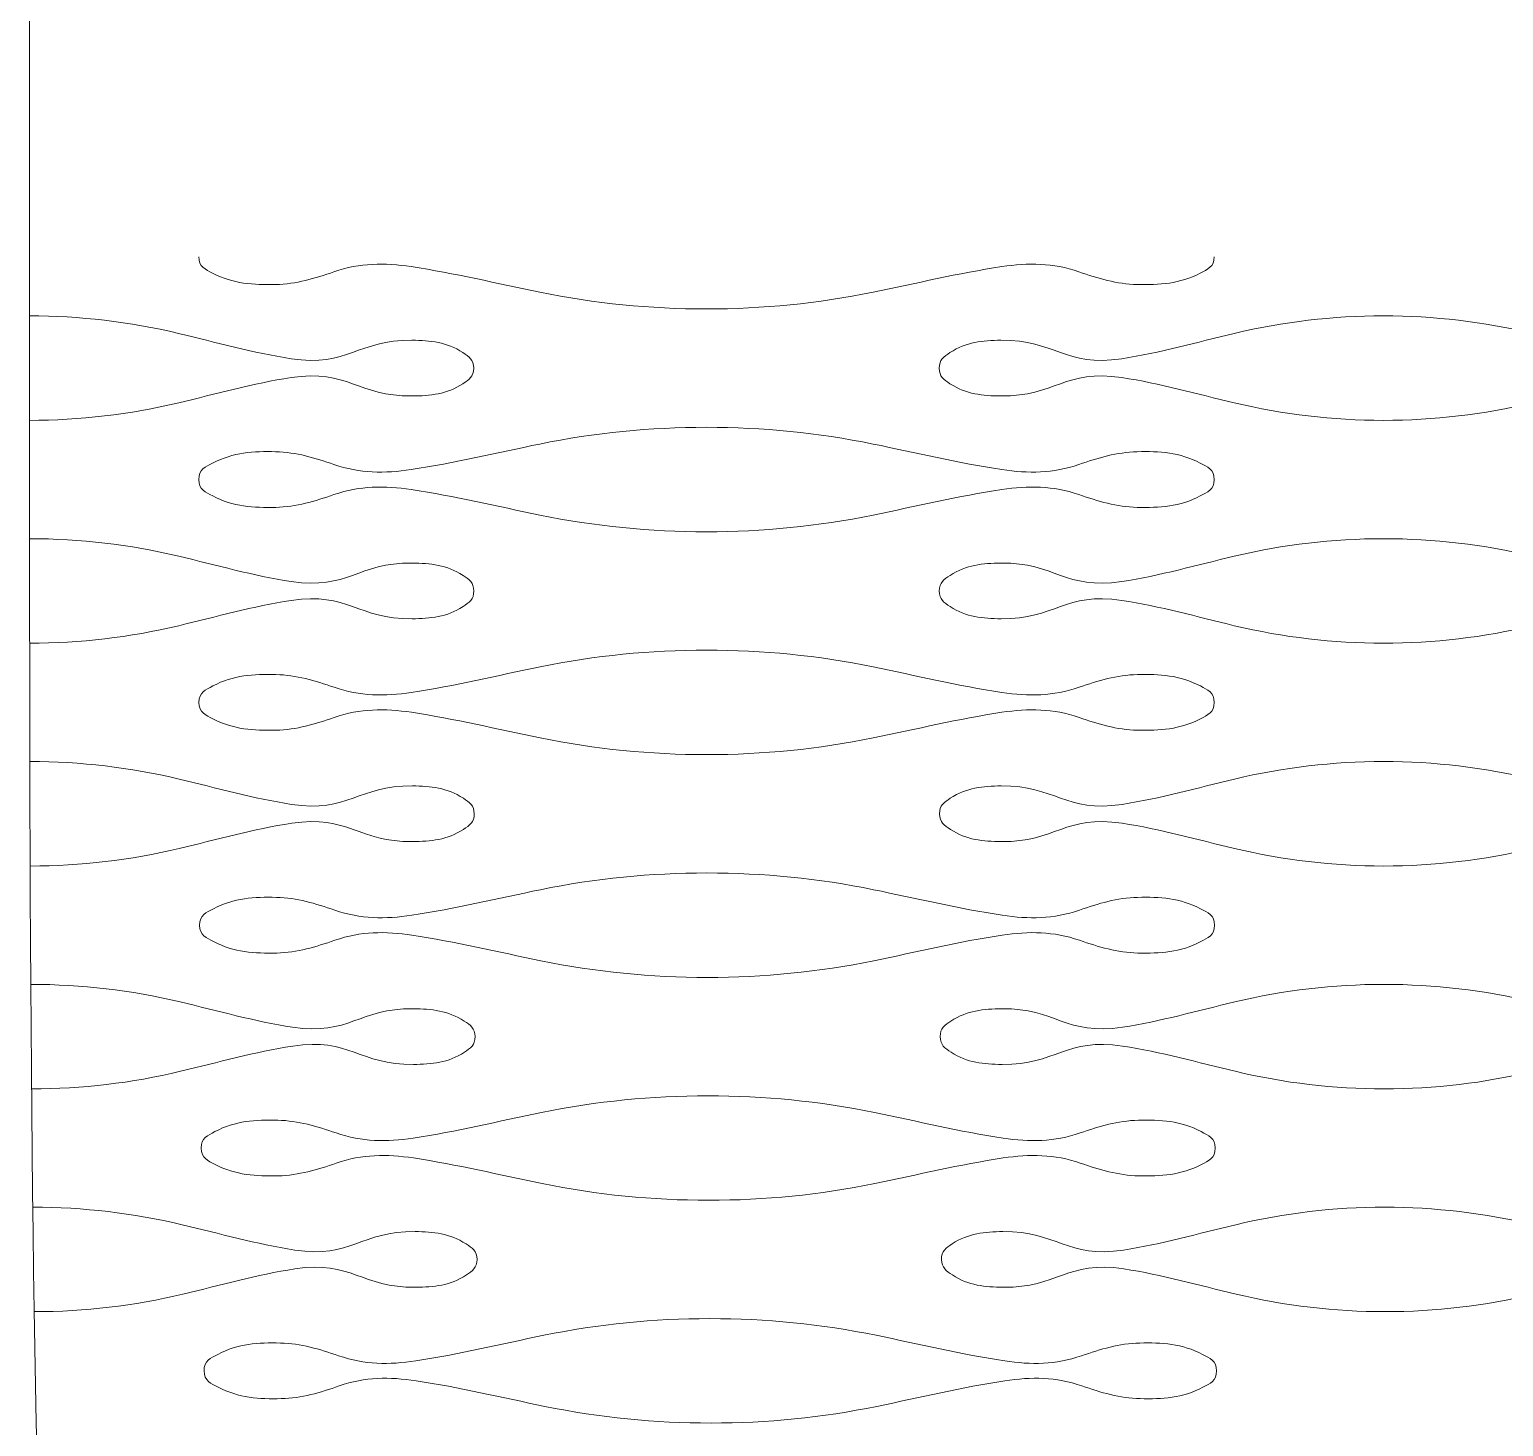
# Model space of a CAD drawing. Header units: centimetres. Extents: x -29.7 to 21.6, y -14.4 to 13.7.
# Drawn here: x -19.386 to -15.768, y -7.322 to -3.892 of the extents above; entities that cross this region are included whole.
import ezdxf

# ---------------------------------------------------------------- set-up
doc = ezdxf.new("R2010")
doc.units = ezdxf.units.CM
doc.header["$MEASUREMENT"] = 0
doc.layers.add('Layer 1', color=7, linetype='Continuous')

msp = doc.modelspace()

# ---------------------------------------------------------------- linework, layer by layer
at = {"layer": 'Layer 1', "color": 1, "lineweight": 9}
for points, knots in [([(-19.38621, -4.44965), (-19.38621, -4.44965), (-19.38621, -0.46166), (-19.38621, -0.46166), (-19.38621, -0.46166), (-19.38621, -0.46166), (-9.41625, -0.46166), (-9.41625, -0.46166), (-9.41625, -0.46166), (-9.41625, -0.46166), (-9.41625, -4.44965), (-9.41625, -4.44965)], [0, 0, 0, 0, 0.25, 0.25, 0.25, 0.25, 0.5, 0.5, 0.5, 0.5, 1, 1, 1, 1]), ([(-19.38621, -4.44965), (-19.38621, -7.29819), (-19.38621, -8.72246), (-19.13695, -10.14675), (-19.13695, -10.14675), (-18.88772, -11.57102), (-18.38924, -12.99531), (-16.39522, -14.41959)], [0, 0, 0, 0, 0.3333333, 0.3333333, 0.3333333, 0.3333333, 1, 1, 1, 1]), ([(-18.97079, -4.44965), (-18.97079, -4.47461), (-18.95439, -4.48057), (-18.93665, -4.48993), (-18.93665, -4.48993), (-18.88609, -4.51656), (-18.8365, -4.51916), (-18.78201, -4.51791), (-18.78201, -4.51791), (-18.73141, -4.51674), (-18.68569, -4.50281), (-18.63892, -4.48669), (-18.63892, -4.48669), (-18.57494, -4.46465), (-18.51488, -4.46431), (-18.44943, -4.47409), (-18.44943, -4.47409), (-18.34296, -4.49003), (-18.23865, -4.5154), (-18.1334, -4.53687), (-18.1334, -4.53687), (-17.99784, -4.56454), (-17.86287, -4.57787), (-17.72456, -4.57787)], [0, 0, 0, 0, 0.1428571, 0.1428571, 0.1428571, 0.1428571, 0.2857143, 0.2857143, 0.2857143, 0.2857143, 0.4285714, 0.4285714, 0.4285714, 0.4285714, 0.5714286, 0.5714286, 0.5714286, 0.5714286, 0.7142857, 0.7142857, 0.7142857, 0.7142857, 1, 1, 1, 1]), ([(-16.47832, -4.44965), (-16.47832, -4.47461), (-16.49472, -4.48057), (-16.51246, -4.48993), (-16.51246, -4.48993), (-16.56302, -4.51656), (-16.61264, -4.51916), (-16.6671, -4.51791), (-16.6671, -4.51791), (-16.71766, -4.51674), (-16.76339, -4.50281), (-16.81016, -4.48669), (-16.81016, -4.48669), (-16.87414, -4.46465), (-16.93423, -4.46431), (-16.99969, -4.47409), (-16.99969, -4.47409), (-17.10612, -4.49003), (-17.21046, -4.5154), (-17.31572, -4.53687), (-17.31572, -4.53687), (-17.45127, -4.56454), (-17.58621, -4.57787), (-17.72456, -4.57787)], [0, 0, 0, 0, 0.1428571, 0.1428571, 0.1428571, 0.1428571, 0.2857143, 0.2857143, 0.2857143, 0.2857143, 0.4285714, 0.4285714, 0.4285714, 0.4285714, 0.5714286, 0.5714286, 0.5714286, 0.5714286, 0.7142857, 0.7142857, 0.7142857, 0.7142857, 1, 1, 1, 1]), ([(-19.38621, -4.59498), (-19.26161, -4.59498), (-19.14121, -4.60926), (-19.02004, -4.63795), (-19.02004, -4.63795), (-18.92821, -4.65966), (-18.83762, -4.68573), (-18.74392, -4.70005), (-18.74392, -4.70005), (-18.60426, -4.72139), (-18.58057, -4.65333), (-18.44746, -4.65482), (-18.44746, -4.65482), (-18.40242, -4.65534), (-18.36226, -4.65894), (-18.32231, -4.68499), (-18.32231, -4.68499), (-18.30745, -4.69466), (-18.29573, -4.70263), (-18.29573, -4.72319)], [0, 0, 0, 0, 0.1666667, 0.1666667, 0.1666667, 0.1666667, 0.3333333, 0.3333333, 0.3333333, 0.3333333, 0.5, 0.5, 0.5, 0.5, 0.6666667, 0.6666667, 0.6666667, 0.6666667, 1, 1, 1, 1]), ([(-16.06291, -4.59498), (-16.18747, -4.59498), (-16.30787, -4.60926), (-16.42903, -4.63795), (-16.42903, -4.63795), (-16.52087, -4.65966), (-16.61143, -4.68573), (-16.70516, -4.70005), (-16.70516, -4.70005), (-16.84482, -4.72139), (-16.86848, -4.65333), (-17.00162, -4.65482), (-17.00162, -4.65482), (-17.04669, -4.65534), (-17.08681, -4.65894), (-17.1268, -4.68499), (-17.1268, -4.68499), (-17.14159, -4.69466), (-17.15334, -4.70263), (-17.15334, -4.72319)], [0, 0, 0, 0, 0.1666667, 0.1666667, 0.1666667, 0.1666667, 0.3333333, 0.3333333, 0.3333333, 0.3333333, 0.5, 0.5, 0.5, 0.5, 0.6666667, 0.6666667, 0.6666667, 0.6666667, 1, 1, 1, 1]), ([(-16.06291, -4.59498), (-15.93834, -4.59498), (-15.81793, -4.60926), (-15.69677, -4.63795), (-15.69677, -4.63795), (-15.60494, -4.65966), (-15.51431, -4.68573), (-15.42061, -4.70005), (-15.42061, -4.70005), (-15.28096, -4.72139), (-15.2573, -4.65333), (-15.12415, -4.65482), (-15.12415, -4.65482), (-15.07912, -4.65534), (-15.03897, -4.65894), (-14.999, -4.68499), (-14.999, -4.68499), (-14.98417, -4.69466), (-14.97242, -4.70263), (-14.97242, -4.72319)], [0, 0, 0, 0, 0.1666667, 0.1666667, 0.1666667, 0.1666667, 0.3333333, 0.3333333, 0.3333333, 0.3333333, 0.5, 0.5, 0.5, 0.5, 0.6666667, 0.6666667, 0.6666667, 0.6666667, 1, 1, 1, 1]), ([(-18.29573, -4.72319), (-18.29573, -4.74374), (-18.30745, -4.75173), (-18.32227, -4.7614), (-18.32227, -4.7614), (-18.36226, -4.78747), (-18.40246, -4.79107), (-18.44753, -4.79157), (-18.44753, -4.79157), (-18.5804, -4.79303), (-18.60459, -4.72502), (-18.74395, -4.74636), (-18.74395, -4.74636), (-18.83765, -4.7607), (-18.92821, -4.78672), (-19.02002, -4.80844), (-19.02002, -4.80844), (-19.14121, -4.83713), (-19.26161, -4.85142), (-19.38615, -4.85142)], [0, 0, 0, 0, 0.1666667, 0.1666667, 0.1666667, 0.1666667, 0.3333333, 0.3333333, 0.3333333, 0.3333333, 0.5, 0.5, 0.5, 0.5, 0.6666667, 0.6666667, 0.6666667, 0.6666667, 1, 1, 1, 1]), ([(-17.15334, -4.72319), (-17.15331, -4.74374), (-17.14159, -4.75173), (-17.1268, -4.7614), (-17.1268, -4.7614), (-17.08678, -4.78747), (-17.04659, -4.79107), (-17.00152, -4.79157), (-17.00152, -4.79157), (-16.86868, -4.79303), (-16.84449, -4.72502), (-16.70507, -4.74636), (-16.70507, -4.74636), (-16.6114, -4.7607), (-16.52084, -4.78672), (-16.42903, -4.80844), (-16.42903, -4.80844), (-16.30787, -4.83711), (-16.18747, -4.85142), (-16.06287, -4.85142)], [0, 0, 0, 0, 0.1666667, 0.1666667, 0.1666667, 0.1666667, 0.3333333, 0.3333333, 0.3333333, 0.3333333, 0.5, 0.5, 0.5, 0.5, 0.6666667, 0.6666667, 0.6666667, 0.6666667, 1, 1, 1, 1]), ([(-14.97242, -4.72319), (-14.97242, -4.74374), (-14.98417, -4.75173), (-14.999, -4.7614), (-14.999, -4.7614), (-15.03902, -4.78747), (-15.07915, -4.79107), (-15.12425, -4.79157), (-15.12425, -4.79157), (-15.2571, -4.79303), (-15.28128, -4.72502), (-15.42068, -4.74636), (-15.42068, -4.74636), (-15.51435, -4.7607), (-15.60494, -4.78672), (-15.69671, -4.80844), (-15.69671, -4.80844), (-15.8179, -4.83713), (-15.93834, -4.85142), (-16.06287, -4.85142)], [0, 0, 0, 0, 0.1666667, 0.1666667, 0.1666667, 0.1666667, 0.3333333, 0.3333333, 0.3333333, 0.3333333, 0.5, 0.5, 0.5, 0.5, 0.6666667, 0.6666667, 0.6666667, 0.6666667, 1, 1, 1, 1]), ([(-18.97072, -4.99675), (-18.97072, -4.97179), (-18.95432, -4.96582), (-18.93659, -4.95647), (-18.93659, -4.95647), (-18.88602, -4.92983), (-18.83644, -4.92722), (-18.78197, -4.92849), (-18.78197, -4.92849), (-18.73138, -4.92967), (-18.68565, -4.94358), (-18.63889, -4.9597), (-18.63889, -4.9597), (-18.5749, -4.98174), (-18.51482, -4.98208), (-18.44936, -4.97228), (-18.44936, -4.97228), (-18.34292, -4.95635), (-18.23858, -4.93098), (-18.13336, -4.90951), (-18.13336, -4.90951), (-17.99777, -4.88186), (-17.86287, -4.86852), (-17.72452, -4.86852)], [0, 0, 0, 0, 0.1428571, 0.1428571, 0.1428571, 0.1428571, 0.2857143, 0.2857143, 0.2857143, 0.2857143, 0.4285714, 0.4285714, 0.4285714, 0.4285714, 0.5714286, 0.5714286, 0.5714286, 0.5714286, 0.7142857, 0.7142857, 0.7142857, 0.7142857, 1, 1, 1, 1]), ([(-16.47826, -4.99675), (-16.47826, -4.97179), (-16.49469, -4.96582), (-16.51243, -4.95647), (-16.51243, -4.95647), (-16.56296, -4.92983), (-16.61257, -4.92722), (-16.66707, -4.92849), (-16.66707, -4.92849), (-16.71764, -4.92967), (-16.76339, -4.94358), (-16.81016, -4.9597), (-16.81016, -4.9597), (-16.87411, -4.98174), (-16.9342, -4.98207), (-16.99965, -4.97228), (-16.99965, -4.97228), (-17.10612, -4.95635), (-17.21046, -4.93098), (-17.31568, -4.90951), (-17.31568, -4.90951), (-17.45127, -4.88186), (-17.58621, -4.86852), (-17.72452, -4.86852)], [0, 0, 0, 0, 0.1428571, 0.1428571, 0.1428571, 0.1428571, 0.2857143, 0.2857143, 0.2857143, 0.2857143, 0.4285714, 0.4285714, 0.4285714, 0.4285714, 0.5714286, 0.5714286, 0.5714286, 0.5714286, 0.7142857, 0.7142857, 0.7142857, 0.7142857, 1, 1, 1, 1]), ([(-18.97072, -4.99675), (-18.97072, -5.02172), (-18.9543, -5.02767), (-18.93655, -5.03702), (-18.93655, -5.03702), (-18.88599, -5.06366), (-18.83637, -5.06628), (-18.78188, -5.065), (-18.78188, -5.065), (-18.73135, -5.06384), (-18.6856, -5.04991), (-18.63882, -5.03379), (-18.63882, -5.03379), (-18.57487, -5.01175), (-18.51482, -5.01141), (-18.44936, -5.02121), (-18.44936, -5.02121), (-18.34289, -5.03715), (-18.23856, -5.06252), (-18.13327, -5.08397), (-18.13327, -5.08397), (-17.99767, -5.11165), (-17.86276, -5.12498), (-17.72443, -5.12498)], [0, 0, 0, 0, 0.1428571, 0.1428571, 0.1428571, 0.1428571, 0.2857143, 0.2857143, 0.2857143, 0.2857143, 0.4285714, 0.4285714, 0.4285714, 0.4285714, 0.5714286, 0.5714286, 0.5714286, 0.5714286, 0.7142857, 0.7142857, 0.7142857, 0.7142857, 1, 1, 1, 1]), ([(-16.47826, -4.99675), (-16.47826, -5.02172), (-16.49469, -5.02767), (-16.51243, -5.03702), (-16.51243, -5.03702), (-16.56296, -5.06366), (-16.61255, -5.06628), (-16.66704, -5.065), (-16.66704, -5.065), (-16.71761, -5.06384), (-16.76336, -5.04991), (-16.81013, -5.03379), (-16.81013, -5.03379), (-16.87411, -5.01177), (-16.93417, -5.01141), (-16.99962, -5.02121), (-16.99962, -5.02121), (-17.10609, -5.03715), (-17.21039, -5.06252), (-17.31561, -5.08397), (-17.31561, -5.08397), (-17.45118, -5.11165), (-17.58612, -5.12498), (-17.72443, -5.12498)], [0, 0, 0, 0, 0.1428571, 0.1428571, 0.1428571, 0.1428571, 0.2857143, 0.2857143, 0.2857143, 0.2857143, 0.4285714, 0.4285714, 0.4285714, 0.4285714, 0.5714286, 0.5714286, 0.5714286, 0.5714286, 0.7142857, 0.7142857, 0.7142857, 0.7142857, 1, 1, 1, 1]), ([(-19.38601, -5.14207), (-19.26145, -5.14207), (-19.14101, -5.15636), (-19.01982, -5.18505), (-19.01982, -5.18505), (-18.92798, -5.20677), (-18.83735, -5.23284), (-18.74362, -5.24713), (-18.74362, -5.24713), (-18.604, -5.26848), (-18.58037, -5.20041), (-18.44723, -5.20193), (-18.44723, -5.20193), (-18.40219, -5.20243), (-18.36204, -5.20607), (-18.32208, -5.2321), (-18.32208, -5.2321), (-18.30725, -5.24177), (-18.2955, -5.24972), (-18.2955, -5.2703)], [0, 0, 0, 0, 0.1666667, 0.1666667, 0.1666667, 0.1666667, 0.3333333, 0.3333333, 0.3333333, 0.3333333, 0.5, 0.5, 0.5, 0.5, 0.6666667, 0.6666667, 0.6666667, 0.6666667, 1, 1, 1, 1]), ([(-16.06284, -5.14207), (-16.18736, -5.14207), (-16.30778, -5.15636), (-16.42894, -5.18505), (-16.42894, -5.18505), (-16.52074, -5.20677), (-16.61133, -5.23284), (-16.70504, -5.24713), (-16.70504, -5.24713), (-16.84469, -5.26849), (-16.86834, -5.20041), (-17.00146, -5.20193), (-17.00146, -5.20193), (-17.04653, -5.20243), (-17.08664, -5.20605), (-17.12664, -5.2321), (-17.12664, -5.2321), (-17.14147, -5.24177), (-17.15318, -5.24972), (-17.15318, -5.2703)], [0, 0, 0, 0, 0.1666667, 0.1666667, 0.1666667, 0.1666667, 0.3333333, 0.3333333, 0.3333333, 0.3333333, 0.5, 0.5, 0.5, 0.5, 0.6666667, 0.6666667, 0.6666667, 0.6666667, 1, 1, 1, 1]), ([(-16.06284, -5.14207), (-15.9383, -5.14207), (-15.81786, -5.15636), (-15.69667, -5.18505), (-15.69667, -5.18505), (-15.60487, -5.20677), (-15.51424, -5.23284), (-15.42054, -5.24713), (-15.42054, -5.24713), (-15.28092, -5.26849), (-15.25723, -5.20041), (-15.12415, -5.20193), (-15.12415, -5.20193), (-15.07906, -5.20243), (-15.03897, -5.20605), (-14.99896, -5.2321), (-14.99896, -5.2321), (-14.98414, -5.24177), (-14.97239, -5.24972), (-14.97239, -5.2703)], [0, 0, 0, 0, 0.1666667, 0.1666667, 0.1666667, 0.1666667, 0.3333333, 0.3333333, 0.3333333, 0.3333333, 0.5, 0.5, 0.5, 0.5, 0.6666667, 0.6666667, 0.6666667, 0.6666667, 1, 1, 1, 1]), ([(-18.2955, -5.2703), (-18.29547, -5.29084), (-18.30718, -5.29883), (-18.32201, -5.30847), (-18.32201, -5.30847), (-18.36201, -5.33458), (-18.40216, -5.33815), (-18.44723, -5.33866), (-18.44723, -5.33866), (-18.58007, -5.34015), (-18.60426, -5.27211), (-18.74368, -5.29347), (-18.74368, -5.29347), (-18.83732, -5.3078), (-18.92788, -5.33383), (-19.01965, -5.35555), (-19.01965, -5.35555), (-19.14078, -5.38424), (-19.26119, -5.39854), (-19.38572, -5.39854)], [0, 0, 0, 0, 0.1666667, 0.1666667, 0.1666667, 0.1666667, 0.3333333, 0.3333333, 0.3333333, 0.3333333, 0.5, 0.5, 0.5, 0.5, 0.6666667, 0.6666667, 0.6666667, 0.6666667, 1, 1, 1, 1]), ([(-17.15318, -5.2703), (-17.15315, -5.29084), (-17.1414, -5.29883), (-17.12661, -5.30847), (-17.12661, -5.30847), (-17.08658, -5.33458), (-17.04639, -5.33815), (-17.00129, -5.33866), (-17.00129, -5.33866), (-16.86848, -5.34015), (-16.84433, -5.27211), (-16.70493, -5.29347), (-16.70493, -5.29347), (-16.61126, -5.3078), (-16.52067, -5.33383), (-16.42887, -5.35555), (-16.42887, -5.35555), (-16.30768, -5.38424), (-16.18727, -5.39854), (-16.06273, -5.39854)], [0, 0, 0, 0, 0.1666667, 0.1666667, 0.1666667, 0.1666667, 0.3333333, 0.3333333, 0.3333333, 0.3333333, 0.5, 0.5, 0.5, 0.5, 0.6666667, 0.6666667, 0.6666667, 0.6666667, 1, 1, 1, 1]), ([(-14.97239, -5.2703), (-14.97239, -5.29084), (-14.98411, -5.29883), (-14.99896, -5.30847), (-14.99896, -5.30847), (-15.03897, -5.33458), (-15.07912, -5.33815), (-15.12418, -5.33866), (-15.12418, -5.33866), (-15.25703, -5.34015), (-15.28122, -5.27211), (-15.42061, -5.29347), (-15.42061, -5.29347), (-15.51424, -5.3078), (-15.60483, -5.33383), (-15.69664, -5.35555), (-15.69664, -5.35555), (-15.81777, -5.38424), (-15.93821, -5.39854), (-16.06273, -5.39854)], [0, 0, 0, 0, 0.1666667, 0.1666667, 0.1666667, 0.1666667, 0.3333333, 0.3333333, 0.3333333, 0.3333333, 0.5, 0.5, 0.5, 0.5, 0.6666667, 0.6666667, 0.6666667, 0.6666667, 1, 1, 1, 1]), ([(-18.9702, -5.54386), (-18.97023, -5.51888), (-18.95384, -5.51294), (-18.93609, -5.50356), (-18.93609, -5.50356), (-18.88556, -5.47692), (-18.83598, -5.47432), (-18.78152, -5.47558), (-18.78152, -5.47558), (-18.73095, -5.47678), (-18.6852, -5.49067), (-18.63839, -5.50681), (-18.63839, -5.50681), (-18.57445, -5.52885), (-18.51439, -5.52919), (-18.44893, -5.51938), (-18.44893, -5.51938), (-18.3425, -5.50344), (-18.2382, -5.47809), (-18.13297, -5.45662), (-18.13297, -5.45662), (-17.99745, -5.42894), (-17.86254, -5.41563), (-17.72423, -5.41563)], [0, 0, 0, 0, 0.1428571, 0.1428571, 0.1428571, 0.1428571, 0.2857143, 0.2857143, 0.2857143, 0.2857143, 0.4285714, 0.4285714, 0.4285714, 0.4285714, 0.5714286, 0.5714286, 0.5714286, 0.5714286, 0.7142857, 0.7142857, 0.7142857, 0.7142857, 1, 1, 1, 1]), ([(-16.47803, -5.54386), (-16.47806, -5.51888), (-16.49446, -5.51292), (-16.51223, -5.50356), (-16.51223, -5.50356), (-16.56277, -5.47694), (-16.61235, -5.47432), (-16.66684, -5.47558), (-16.66684, -5.47558), (-16.71741, -5.47678), (-16.76313, -5.49067), (-16.8099, -5.50681), (-16.8099, -5.50681), (-16.87388, -5.52885), (-16.93393, -5.52917), (-16.99936, -5.51938), (-16.99936, -5.51938), (-17.10582, -5.50344), (-17.21016, -5.47809), (-17.31538, -5.45662), (-17.31538, -5.45662), (-17.45095, -5.42896), (-17.58592, -5.41563), (-17.72423, -5.41563)], [0, 0, 0, 0, 0.1428571, 0.1428571, 0.1428571, 0.1428571, 0.2857143, 0.2857143, 0.2857143, 0.2857143, 0.4285714, 0.4285714, 0.4285714, 0.4285714, 0.5714286, 0.5714286, 0.5714286, 0.5714286, 0.7142857, 0.7142857, 0.7142857, 0.7142857, 1, 1, 1, 1]), ([(-18.9702, -5.54386), (-18.97013, -5.56882), (-18.95371, -5.57478), (-18.93593, -5.58413), (-18.93593, -5.58413), (-18.88536, -5.61075), (-18.83574, -5.61337), (-18.78129, -5.61212), (-18.78129, -5.61212), (-18.73072, -5.61093), (-18.68504, -5.59704), (-18.6383, -5.58091), (-18.6383, -5.58091), (-18.57431, -5.55885), (-18.51429, -5.55852), (-18.44887, -5.5683), (-18.44887, -5.5683), (-18.34233, -5.58424), (-18.23797, -5.60961), (-18.13272, -5.63109), (-18.13272, -5.63109), (-17.99711, -5.65873), (-17.86218, -5.67209), (-17.72387, -5.67209)], [0, 0, 0, 0, 0.1428571, 0.1428571, 0.1428571, 0.1428571, 0.2857143, 0.2857143, 0.2857143, 0.2857143, 0.4285714, 0.4285714, 0.4285714, 0.4285714, 0.5714286, 0.5714286, 0.5714286, 0.5714286, 0.7142857, 0.7142857, 0.7142857, 0.7142857, 1, 1, 1, 1]), ([(-16.47803, -5.54386), (-16.478, -5.5688), (-16.49439, -5.57478), (-16.51213, -5.58413), (-16.51213, -5.58413), (-16.56266, -5.61078), (-16.61225, -5.61337), (-16.66671, -5.61212), (-16.66671, -5.61212), (-16.71727, -5.61093), (-16.76303, -5.59702), (-16.80983, -5.58091), (-16.80983, -5.58091), (-16.87378, -5.55886), (-16.93384, -5.55852), (-16.99929, -5.5683), (-16.99929, -5.5683), (-17.10569, -5.58424), (-17.21, -5.60961), (-17.31516, -5.63109), (-17.31516, -5.63109), (-17.45072, -5.65874), (-17.58555, -5.67209), (-17.72387, -5.67209)], [0, 0, 0, 0, 0.1428571, 0.1428571, 0.1428571, 0.1428571, 0.2857143, 0.2857143, 0.2857143, 0.2857143, 0.4285714, 0.4285714, 0.4285714, 0.4285714, 0.5714286, 0.5714286, 0.5714286, 0.5714286, 0.7142857, 0.7142857, 0.7142857, 0.7142857, 1, 1, 1, 1]), ([(-19.38509, -5.68918), (-19.26053, -5.68918), (-19.1401, -5.70347), (-19.01893, -5.73214), (-19.01893, -5.73214), (-18.92706, -5.75387), (-18.83641, -5.77994), (-18.74267, -5.79426), (-18.74267, -5.79426), (-18.60308, -5.81558), (-18.57948, -5.74752), (-18.44642, -5.74903), (-18.44642, -5.74903), (-18.40138, -5.74955), (-18.36122, -5.75315), (-18.3212, -5.7792), (-18.3212, -5.7792), (-18.30637, -5.78887), (-18.29462, -5.79682), (-18.29459, -5.8174)], [0, 0, 0, 0, 0.1666667, 0.1666667, 0.1666667, 0.1666667, 0.3333333, 0.3333333, 0.3333333, 0.3333333, 0.5, 0.5, 0.5, 0.5, 0.6666667, 0.6666667, 0.6666667, 0.6666667, 1, 1, 1, 1]), ([(-16.06251, -5.68918), (-16.18704, -5.68918), (-16.30742, -5.70347), (-16.42854, -5.73214), (-16.42854, -5.73214), (-16.52032, -5.75387), (-16.61087, -5.77994), (-16.70451, -5.79426), (-16.70451, -5.79426), (-16.84419, -5.81561), (-16.86779, -5.74752), (-17.00096, -5.74903), (-17.00096, -5.74903), (-17.04596, -5.74955), (-17.08609, -5.75313), (-17.12605, -5.7792), (-17.12605, -5.7792), (-17.14084, -5.78887), (-17.15256, -5.79686), (-17.15253, -5.8174)], [0, 0, 0, 0, 0.1666667, 0.1666667, 0.1666667, 0.1666667, 0.3333333, 0.3333333, 0.3333333, 0.3333333, 0.5, 0.5, 0.5, 0.5, 0.6666667, 0.6666667, 0.6666667, 0.6666667, 1, 1, 1, 1]), ([(-16.06251, -5.68918), (-15.93801, -5.68918), (-15.81761, -5.70347), (-15.69644, -5.73214), (-15.69644, -5.73214), (-15.60461, -5.75387), (-15.51401, -5.77994), (-15.42034, -5.79426), (-15.42034, -5.79426), (-15.28069, -5.81559), (-15.2571, -5.74752), (-15.12399, -5.74903), (-15.12399, -5.74903), (-15.07892, -5.74955), (-15.0388, -5.75315), (-14.99884, -5.7792), (-14.99884, -5.7792), (-14.98401, -5.78887), (-14.9723, -5.79684), (-14.97226, -5.8174)], [0, 0, 0, 0, 0.1666667, 0.1666667, 0.1666667, 0.1666667, 0.3333333, 0.3333333, 0.3333333, 0.3333333, 0.5, 0.5, 0.5, 0.5, 0.6666667, 0.6666667, 0.6666667, 0.6666667, 1, 1, 1, 1]), ([(-18.29459, -5.8174), (-18.29448, -5.83795), (-18.30623, -5.84592), (-18.32103, -5.85559), (-18.32103, -5.85559), (-18.36099, -5.88171), (-18.40112, -5.88526), (-18.44615, -5.88576), (-18.44615, -5.88576), (-18.57906, -5.88724), (-18.60318, -5.8192), (-18.74257, -5.84057), (-18.74257, -5.84057), (-18.83617, -5.85489), (-18.92671, -5.88093), (-19.01841, -5.90265), (-19.01841, -5.90265), (-19.13947, -5.93134), (-19.25981, -5.94563), (-19.38425, -5.94563)], [0, 0, 0, 0, 0.1666667, 0.1666667, 0.1666667, 0.1666667, 0.3333333, 0.3333333, 0.3333333, 0.3333333, 0.5, 0.5, 0.5, 0.5, 0.6666667, 0.6666667, 0.6666667, 0.6666667, 1, 1, 1, 1]), ([(-17.15253, -5.8174), (-17.15247, -5.83797), (-17.14075, -5.84594), (-17.12589, -5.85559), (-17.12589, -5.85559), (-17.08589, -5.88168), (-17.0457, -5.88526), (-17.0006, -5.88576), (-17.0006, -5.88576), (-16.86782, -5.88724), (-16.8437, -5.81923), (-16.70437, -5.84057), (-16.70437, -5.84057), (-16.61067, -5.85489), (-16.52012, -5.88093), (-16.42831, -5.90265), (-16.42831, -5.90265), (-16.30719, -5.93132), (-16.18678, -5.94563), (-16.06225, -5.94563)], [0, 0, 0, 0, 0.1666667, 0.1666667, 0.1666667, 0.1666667, 0.3333333, 0.3333333, 0.3333333, 0.3333333, 0.5, 0.5, 0.5, 0.5, 0.6666667, 0.6666667, 0.6666667, 0.6666667, 1, 1, 1, 1]), ([(-14.97226, -5.8174), (-14.97223, -5.83795), (-14.98398, -5.84594), (-14.9988, -5.85559), (-14.9988, -5.85559), (-15.0388, -5.8817), (-15.07892, -5.88526), (-15.12399, -5.88576), (-15.12399, -5.88576), (-15.25684, -5.88724), (-15.28096, -5.81923), (-15.42037, -5.84057), (-15.42037, -5.84057), (-15.51399, -5.85489), (-15.60454, -5.88093), (-15.69628, -5.90265), (-15.69628, -5.90265), (-15.81741, -5.93134), (-15.93775, -5.94563), (-16.06225, -5.94563)], [0, 0, 0, 0, 0.1666667, 0.1666667, 0.1666667, 0.1666667, 0.3333333, 0.3333333, 0.3333333, 0.3333333, 0.5, 0.5, 0.5, 0.5, 0.6666667, 0.6666667, 0.6666667, 0.6666667, 1, 1, 1, 1]), ([(-18.96859, -6.09094), (-18.96863, -6.066), (-18.9523, -6.06004), (-18.93459, -6.05066), (-18.93459, -6.05066), (-18.88409, -6.02401), (-18.83454, -6.02142), (-18.78011, -6.02268), (-18.78011, -6.02268), (-18.72952, -6.02386), (-18.68376, -6.03779), (-18.637, -6.05389), (-18.637, -6.05389), (-18.57304, -6.07592), (-18.51298, -6.07627), (-18.44753, -6.06649), (-18.44753, -6.06649), (-18.34116, -6.05055), (-18.23695, -6.02519), (-18.1318, -6.00372), (-18.1318, -6.00372), (-17.9963, -5.97607), (-17.86149, -5.96274), (-17.72321, -5.96274)], [0, 0, 0, 0, 0.1428571, 0.1428571, 0.1428571, 0.1428571, 0.2857143, 0.2857143, 0.2857143, 0.2857143, 0.4285714, 0.4285714, 0.4285714, 0.4285714, 0.5714286, 0.5714286, 0.5714286, 0.5714286, 0.7142857, 0.7142857, 0.7142857, 0.7142857, 1, 1, 1, 1]), ([(-16.47734, -6.09094), (-16.47734, -6.06599), (-16.49374, -6.06001), (-16.51151, -6.05066), (-16.51151, -6.05066), (-16.56201, -6.02404), (-16.61162, -6.02142), (-16.66612, -6.02268), (-16.66612, -6.02268), (-16.71662, -6.02386), (-16.76234, -6.03779), (-16.80908, -6.05389), (-16.80908, -6.05389), (-16.87303, -6.07596), (-16.93302, -6.07627), (-16.99847, -6.06649), (-16.99847, -6.06649), (-17.10494, -6.05055), (-17.20925, -6.02519), (-17.31446, -6.00372), (-17.31446, -6.00372), (-17.45, -5.97607), (-17.58491, -5.96274), (-17.72321, -5.96274)], [0, 0, 0, 0, 0.1428571, 0.1428571, 0.1428571, 0.1428571, 0.2857143, 0.2857143, 0.2857143, 0.2857143, 0.4285714, 0.4285714, 0.4285714, 0.4285714, 0.5714286, 0.5714286, 0.5714286, 0.5714286, 0.7142857, 0.7142857, 0.7142857, 0.7142857, 1, 1, 1, 1]), ([(-18.96859, -6.09094), (-18.96839, -6.11595), (-18.95194, -6.12186), (-18.93416, -6.13123), (-18.93416, -6.13123), (-18.8836, -6.15782), (-18.83395, -6.16049), (-18.77946, -6.15921), (-18.77946, -6.15921), (-18.72896, -6.15803), (-18.68334, -6.14414), (-18.63666, -6.128), (-18.63666, -6.128), (-18.57271, -6.10591), (-18.51272, -6.10564), (-18.44733, -6.11542), (-18.44733, -6.11542), (-18.3408, -6.13136), (-18.23643, -6.15672), (-18.13107, -6.17819), (-18.13107, -6.17819), (-17.99555, -6.20584), (-17.86064, -6.21917), (-17.72234, -6.21917)], [0, 0, 0, 0, 0.1428571, 0.1428571, 0.1428571, 0.1428571, 0.2857143, 0.2857143, 0.2857143, 0.2857143, 0.4285714, 0.4285714, 0.4285714, 0.4285714, 0.5714286, 0.5714286, 0.5714286, 0.5714286, 0.7142857, 0.7142857, 0.7142857, 0.7142857, 1, 1, 1, 1]), ([(-16.47734, -6.09094), (-16.47725, -6.11588), (-16.49358, -6.12186), (-16.51131, -6.13123), (-16.51131, -6.13123), (-16.56178, -6.15791), (-16.61133, -6.16049), (-16.66579, -6.15921), (-16.66579, -6.15921), (-16.71632, -6.15803), (-16.76211, -6.1441), (-16.80888, -6.128), (-16.80888, -6.128), (-16.87283, -6.10598), (-16.93289, -6.1056), (-16.99834, -6.11542), (-16.99834, -6.11542), (-17.10465, -6.13133), (-17.20885, -6.15672), (-17.31394, -6.17819), (-17.31394, -6.17819), (-17.44934, -6.20584), (-17.58415, -6.21917), (-17.72234, -6.21917)], [0, 0, 0, 0, 0.1428571, 0.1428571, 0.1428571, 0.1428571, 0.2857143, 0.2857143, 0.2857143, 0.2857143, 0.4285714, 0.4285714, 0.4285714, 0.4285714, 0.5714286, 0.5714286, 0.5714286, 0.5714286, 0.7142857, 0.7142857, 0.7142857, 0.7142857, 1, 1, 1, 1]), ([(-19.38274, -6.23627), (-19.25817, -6.23627), (-19.13774, -6.25059), (-19.01658, -6.27924), (-19.01658, -6.27924), (-18.92467, -6.30098), (-18.83402, -6.32703), (-18.74021, -6.34134), (-18.74021, -6.34134), (-18.60079, -6.36265), (-18.57723, -6.29461), (-18.44432, -6.29613), (-18.44432, -6.29613), (-18.39925, -6.29666), (-18.35906, -6.30028), (-18.31907, -6.3263), (-18.31907, -6.3263), (-18.30417, -6.33595), (-18.29243, -6.3439), (-18.29233, -6.36449)], [0, 0, 0, 0, 0.1666667, 0.1666667, 0.1666667, 0.1666667, 0.3333333, 0.3333333, 0.3333333, 0.3333333, 0.5, 0.5, 0.5, 0.5, 0.6666667, 0.6666667, 0.6666667, 0.6666667, 1, 1, 1, 1]), ([(-16.06173, -6.23627), (-16.18616, -6.23627), (-16.30647, -6.25055), (-16.4275, -6.27924), (-16.4275, -6.27924), (-16.51917, -6.30098), (-16.60967, -6.32703), (-16.70323, -6.34134), (-16.70323, -6.34134), (-16.84295, -6.36272), (-16.86641, -6.29461), (-16.99959, -6.29613), (-16.99959, -6.29613), (-17.04456, -6.29666), (-17.08462, -6.3002), (-17.12451, -6.3263), (-17.12451, -6.3263), (-17.13934, -6.33598), (-17.15103, -6.34397), (-17.15093, -6.36449)], [0, 0, 0, 0, 0.1666667, 0.1666667, 0.1666667, 0.1666667, 0.3333333, 0.3333333, 0.3333333, 0.3333333, 0.5, 0.5, 0.5, 0.5, 0.6666667, 0.6666667, 0.6666667, 0.6666667, 1, 1, 1, 1]), ([(-16.06173, -6.23627), (-15.93726, -6.23627), (-15.81688, -6.25057), (-15.69576, -6.27924), (-15.69576, -6.27924), (-15.60399, -6.30098), (-15.51339, -6.32703), (-15.41976, -6.34134), (-15.41976, -6.34134), (-15.28017, -6.36268), (-15.25664, -6.29461), (-15.1236, -6.29613), (-15.1236, -6.29613), (-15.07856, -6.29666), (-15.03844, -6.30026), (-14.99851, -6.3263), (-14.99851, -6.3263), (-14.98369, -6.33596), (-14.97194, -6.34393), (-14.97194, -6.36449)], [0, 0, 0, 0, 0.1666667, 0.1666667, 0.1666667, 0.1666667, 0.3333333, 0.3333333, 0.3333333, 0.3333333, 0.5, 0.5, 0.5, 0.5, 0.6666667, 0.6666667, 0.6666667, 0.6666667, 1, 1, 1, 1]), ([(-18.29233, -6.36449), (-18.29216, -6.38502), (-18.30385, -6.393), (-18.31861, -6.40269), (-18.31861, -6.40269), (-18.35854, -6.42885), (-18.3986, -6.43236), (-18.44359, -6.43286), (-18.44359, -6.43286), (-18.57651, -6.43434), (-18.60053, -6.36625), (-18.73998, -6.38766), (-18.73998, -6.38766), (-18.83346, -6.40199), (-18.92382, -6.42801), (-19.01536, -6.44974), (-19.01536, -6.44974), (-19.13636, -6.47845), (-19.25651, -6.49272), (-19.38084, -6.49272)], [0, 0, 0, 0, 0.1666667, 0.1666667, 0.1666667, 0.1666667, 0.3333333, 0.3333333, 0.3333333, 0.3333333, 0.5, 0.5, 0.5, 0.5, 0.6666667, 0.6666667, 0.6666667, 0.6666667, 1, 1, 1, 1]), ([(-17.15093, -6.36449), (-17.15083, -6.38507), (-17.13907, -6.39302), (-17.12422, -6.40269), (-17.12422, -6.40269), (-17.08422, -6.42874), (-17.04406, -6.43236), (-16.99897, -6.43286), (-16.99897, -6.43286), (-16.86629, -6.43433), (-16.84223, -6.36635), (-16.70301, -6.38766), (-16.70301, -6.38766), (-16.60931, -6.40199), (-16.51878, -6.42801), (-16.42701, -6.44974), (-16.42701, -6.44974), (-16.30592, -6.47841), (-16.18557, -6.49272), (-16.0611, -6.49272)], [0, 0, 0, 0, 0.1666667, 0.1666667, 0.1666667, 0.1666667, 0.3333333, 0.3333333, 0.3333333, 0.3333333, 0.5, 0.5, 0.5, 0.5, 0.6666667, 0.6666667, 0.6666667, 0.6666667, 1, 1, 1, 1]), ([(-14.97194, -6.36449), (-14.9719, -6.38503), (-14.98362, -6.39302), (-14.99844, -6.40269), (-14.99844, -6.40269), (-15.03841, -6.4288), (-15.0785, -6.43236), (-15.12356, -6.43286), (-15.12356, -6.43286), (-15.25637, -6.43434), (-15.2804, -6.3663), (-15.41976, -6.38766), (-15.41976, -6.38766), (-15.51329, -6.40199), (-15.60375, -6.42801), (-15.69543, -6.44974), (-15.69543, -6.44974), (-15.81646, -6.47843), (-15.9367, -6.49272), (-16.0611, -6.49272)], [0, 0, 0, 0, 0.1666667, 0.1666667, 0.1666667, 0.1666667, 0.3333333, 0.3333333, 0.3333333, 0.3333333, 0.5, 0.5, 0.5, 0.5, 0.6666667, 0.6666667, 0.6666667, 0.6666667, 1, 1, 1, 1]), ([(-18.96493, -6.63805), (-18.9651, -6.61312), (-18.94873, -6.60713), (-18.93109, -6.59776), (-18.93109, -6.59776), (-18.88062, -6.57106), (-18.83117, -6.56852), (-18.77681, -6.56977), (-18.77681, -6.56977), (-18.72624, -6.57095), (-18.68049, -6.58488), (-18.63368, -6.60098), (-18.63368, -6.60098), (-18.5698, -6.62299), (-18.50978, -6.62338), (-18.44435, -6.61358), (-18.44435, -6.61358), (-18.33814, -6.59764), (-18.23403, -6.57229), (-18.12905, -6.55081), (-18.12905, -6.55081), (-17.99371, -6.52314), (-17.859, -6.50983), (-17.72092, -6.50983)], [0, 0, 0, 0, 0.1428571, 0.1428571, 0.1428571, 0.1428571, 0.2857143, 0.2857143, 0.2857143, 0.2857143, 0.4285714, 0.4285714, 0.4285714, 0.4285714, 0.5714286, 0.5714286, 0.5714286, 0.5714286, 0.7142857, 0.7142857, 0.7142857, 0.7142857, 1, 1, 1, 1]), ([(-16.4756, -6.63805), (-16.47571, -6.61309), (-16.49213, -6.60712), (-16.50987, -6.59776), (-16.50987, -6.59776), (-16.56037, -6.57115), (-16.60996, -6.56852), (-16.66442, -6.56977), (-16.66442, -6.56977), (-16.71488, -6.57095), (-16.76051, -6.58486), (-16.80721, -6.60098), (-16.80721, -6.60098), (-16.87107, -6.62307), (-16.93105, -6.62336), (-16.99645, -6.61358), (-16.99645, -6.61358), (-17.10285, -6.59764), (-17.20715, -6.57229), (-17.31231, -6.55081), (-17.31231, -6.55081), (-17.4478, -6.52315), (-17.58265, -6.50983), (-17.72092, -6.50983)], [0, 0, 0, 0, 0.1428571, 0.1428571, 0.1428571, 0.1428571, 0.2857143, 0.2857143, 0.2857143, 0.2857143, 0.4285714, 0.4285714, 0.4285714, 0.4285714, 0.5714286, 0.5714286, 0.5714286, 0.5714286, 0.7142857, 0.7142857, 0.7142857, 0.7142857, 1, 1, 1, 1]), ([(-18.96493, -6.63805), (-18.96457, -6.66303), (-18.94811, -6.66896), (-18.9303, -6.67832), (-18.9303, -6.67832), (-18.8797, -6.70482), (-18.83003, -6.70756), (-18.7755, -6.70629), (-18.7755, -6.70629), (-18.72513, -6.70512), (-18.6796, -6.69123), (-18.63303, -6.67508), (-18.63303, -6.67508), (-18.56917, -6.65297), (-18.50925, -6.65272), (-18.44393, -6.66251), (-18.44393, -6.66251), (-18.33739, -6.67845), (-18.23296, -6.7038), (-18.12767, -6.72525), (-18.12767, -6.72525), (-17.99217, -6.75289), (-17.85733, -6.76626), (-17.71906, -6.76626)], [0, 0, 0, 0, 0.1428571, 0.1428571, 0.1428571, 0.1428571, 0.2857143, 0.2857143, 0.2857143, 0.2857143, 0.4285714, 0.4285714, 0.4285714, 0.4285714, 0.5714286, 0.5714286, 0.5714286, 0.5714286, 0.7142857, 0.7142857, 0.7142857, 0.7142857, 1, 1, 1, 1]), ([(-16.4756, -6.63805), (-16.47548, -6.66294), (-16.49181, -6.66896), (-16.50952, -6.67832), (-16.50952, -6.67832), (-16.55988, -6.70499), (-16.60937, -6.70756), (-16.66376, -6.70629), (-16.66376, -6.70629), (-16.71429, -6.70512), (-16.76005, -6.69118), (-16.80682, -6.67508), (-16.80682, -6.67508), (-16.87074, -6.65309), (-16.93076, -6.65269), (-16.99616, -6.66251), (-16.99616, -6.66251), (-17.10229, -6.67841), (-17.20631, -6.7038), (-17.31123, -6.72525), (-17.31123, -6.72525), (-17.44647, -6.75294), (-17.58107, -6.76626), (-17.71906, -6.76626)], [0, 0, 0, 0, 0.1428571, 0.1428571, 0.1428571, 0.1428571, 0.2857143, 0.2857143, 0.2857143, 0.2857143, 0.4285714, 0.4285714, 0.4285714, 0.4285714, 0.5714286, 0.5714286, 0.5714286, 0.5714286, 0.7142857, 0.7142857, 0.7142857, 0.7142857, 1, 1, 1, 1]), ([(-19.37773, -6.78334), (-19.2532, -6.78334), (-19.13279, -6.79768), (-19.01164, -6.82632), (-19.01164, -6.82632), (-18.91976, -6.84803), (-18.82904, -6.87408), (-18.73524, -6.88842), (-18.73524, -6.88842), (-18.59601, -6.90971), (-18.57261, -6.84168), (-18.4399, -6.8432), (-18.4399, -6.8432), (-18.39483, -6.84372), (-18.35465, -6.84743), (-18.31465, -6.87338), (-18.31465, -6.87338), (-18.29975, -6.88301), (-18.28791, -6.89097), (-18.28772, -6.91155)], [0, 0, 0, 0, 0.1666667, 0.1666667, 0.1666667, 0.1666667, 0.3333333, 0.3333333, 0.3333333, 0.3333333, 0.5, 0.5, 0.5, 0.5, 0.6666667, 0.6666667, 0.6666667, 0.6666667, 1, 1, 1, 1]), ([(-16.06006, -6.78334), (-16.18435, -6.78334), (-16.30447, -6.79761), (-16.42534, -6.82632), (-16.42534, -6.82632), (-16.51684, -6.84804), (-16.60714, -6.8741), (-16.70058, -6.88842), (-16.70058, -6.88842), (-16.8403, -6.90984), (-16.86356, -6.84168), (-16.99677, -6.8432), (-16.99677, -6.8432), (-17.04168, -6.84372), (-17.08168, -6.84725), (-17.12144, -6.87338), (-17.12144, -6.87338), (-17.1362, -6.88305), (-17.14785, -6.89107), (-17.14768, -6.91155)], [0, 0, 0, 0, 0.1666667, 0.1666667, 0.1666667, 0.1666667, 0.3333333, 0.3333333, 0.3333333, 0.3333333, 0.5, 0.5, 0.5, 0.5, 0.6666667, 0.6666667, 0.6666667, 0.6666667, 1, 1, 1, 1]), ([(-16.06006, -6.78334), (-15.93569, -6.78334), (-15.81541, -6.79766), (-15.69441, -6.82632), (-15.69441, -6.82632), (-15.60268, -6.84804), (-15.51218, -6.8741), (-15.41858, -6.88842), (-15.41858, -6.88842), (-15.27906, -6.90977), (-15.25576, -6.84168), (-15.12281, -6.8432), (-15.12281, -6.8432), (-15.07781, -6.84372), (-15.03775, -6.84732), (-14.99782, -6.87338), (-14.99782, -6.87338), (-14.98303, -6.88303), (-14.97131, -6.89102), (-14.97125, -6.91155)], [0, 0, 0, 0, 0.1666667, 0.1666667, 0.1666667, 0.1666667, 0.3333333, 0.3333333, 0.3333333, 0.3333333, 0.5, 0.5, 0.5, 0.5, 0.6666667, 0.6666667, 0.6666667, 0.6666667, 1, 1, 1, 1]), ([(-18.28772, -6.91155), (-18.28748, -6.93202), (-18.29904, -6.94004), (-18.3138, -6.94975), (-18.3138, -6.94975), (-18.35356, -6.97594), (-18.39352, -6.97942), (-18.43845, -6.9799), (-18.43845, -6.9799), (-18.57137, -6.98141), (-18.5952, -6.91327), (-18.73475, -6.93471), (-18.73475, -6.93471), (-18.82796, -6.94905), (-18.91806, -6.97507), (-19.0094, -6.9968), (-19.0094, -6.9968), (-19.13007, -7.02551), (-19.25002, -7.03978), (-19.3741, -7.03978)], [0, 0, 0, 0, 0.1666667, 0.1666667, 0.1666667, 0.1666667, 0.3333333, 0.3333333, 0.3333333, 0.3333333, 0.5, 0.5, 0.5, 0.5, 0.6666667, 0.6666667, 0.6666667, 0.6666667, 1, 1, 1, 1]), ([(-17.14768, -6.91155), (-17.14749, -6.93214), (-17.13574, -6.94009), (-17.12088, -6.94975), (-17.12088, -6.94975), (-17.08089, -6.97575), (-17.04073, -6.97942), (-16.99566, -6.9799), (-16.99566, -6.9799), (-16.86315, -6.9814), (-16.83925, -6.91342), (-16.70022, -6.93471), (-16.70022, -6.93471), (-16.60659, -6.94906), (-16.51609, -6.97508), (-16.42435, -6.9968), (-16.42435, -6.9968), (-16.30339, -7.02547), (-16.18321, -7.03978), (-16.05884, -7.03978)], [0, 0, 0, 0, 0.1666667, 0.1666667, 0.1666667, 0.1666667, 0.3333333, 0.3333333, 0.3333333, 0.3333333, 0.5, 0.5, 0.5, 0.5, 0.6666667, 0.6666667, 0.6666667, 0.6666667, 1, 1, 1, 1]), ([(-14.97125, -6.91155), (-14.97121, -6.93209), (-14.9829, -6.94008), (-14.99769, -6.94975), (-14.99769, -6.94975), (-15.03759, -6.97585), (-15.07765, -6.97942), (-15.12265, -6.9799), (-15.12265, -6.9799), (-15.2554, -6.9814), (-15.27922, -6.91334), (-15.41851, -6.93471), (-15.41851, -6.93471), (-15.51195, -6.94905), (-15.60221, -6.97508), (-15.69376, -6.9968), (-15.69376, -6.9968), (-15.81456, -7.02549), (-15.93465, -7.03978), (-16.05884, -7.03978)], [0, 0, 0, 0, 0.1666667, 0.1666667, 0.1666667, 0.1666667, 0.3333333, 0.3333333, 0.3333333, 0.3333333, 0.5, 0.5, 0.5, 0.5, 0.6666667, 0.6666667, 0.6666667, 0.6666667, 1, 1, 1, 1]), ([(-18.95783, -7.18509), (-18.95812, -7.16024), (-18.94189, -7.15419), (-18.92428, -7.14481), (-18.92428, -7.14481), (-18.87397, -7.11805), (-18.82462, -7.11556), (-18.77039, -7.11683), (-18.77039, -7.11683), (-18.71983, -7.11802), (-18.6741, -7.13195), (-18.62733, -7.14804), (-18.62733, -7.14804), (-18.56348, -7.17), (-18.50352, -7.17046), (-18.4382, -7.16062), (-18.4382, -7.16062), (-18.33225, -7.14469), (-18.22844, -7.11934), (-18.12371, -7.09788), (-18.12371, -7.09788), (-17.98864, -7.07017), (-17.85416, -7.05688), (-17.71631, -7.05688)], [0, 0, 0, 0, 0.1428571, 0.1428571, 0.1428571, 0.1428571, 0.2857143, 0.2857143, 0.2857143, 0.2857143, 0.4285714, 0.4285714, 0.4285714, 0.4285714, 0.5714286, 0.5714286, 0.5714286, 0.5714286, 0.7142857, 0.7142857, 0.7142857, 0.7142857, 1, 1, 1, 1]), ([(-16.4724, -7.18509), (-16.47254, -7.16014), (-16.48896, -7.15417), (-16.5067, -7.14481), (-16.5067, -7.14481), (-16.55717, -7.11821), (-16.60668, -7.11556), (-16.66111, -7.11683), (-16.66111, -7.11683), (-16.71148, -7.11801), (-16.757, -7.1319), (-16.80358, -7.14804), (-16.80358, -7.14804), (-16.86736, -7.17012), (-16.92722, -7.17041), (-16.99249, -7.16062), (-16.99249, -7.16062), (-17.09878, -7.14469), (-17.20303, -7.11934), (-17.30816, -7.09788), (-17.30816, -7.09788), (-17.44352, -7.07022), (-17.57819, -7.05688), (-17.71631, -7.05688)], [0, 0, 0, 0, 0.1428571, 0.1428571, 0.1428571, 0.1428571, 0.2857143, 0.2857143, 0.2857143, 0.2857143, 0.4285714, 0.4285714, 0.4285714, 0.4285714, 0.5714286, 0.5714286, 0.5714286, 0.5714286, 0.7142857, 0.7142857, 0.7142857, 0.7142857, 1, 1, 1, 1]), ([(-18.95783, -7.18509), (-18.95724, -7.2101), (-18.94071, -7.21603), (-18.92281, -7.22536), (-18.92281, -7.22536), (-18.87224, -7.25178), (-18.82259, -7.2546), (-18.76807, -7.25332), (-18.76807, -7.25332), (-18.71786, -7.25216), (-18.6725, -7.23829), (-18.62609, -7.22213), (-18.62609, -7.22213), (-18.56237, -7.19994), (-18.50261, -7.19979), (-18.43741, -7.20955), (-18.43741, -7.20955), (-18.33091, -7.22549), (-18.22648, -7.25083), (-18.12116, -7.2723), (-18.12116, -7.2723), (-17.98583, -7.29988), (-17.85109, -7.31328), (-17.71297, -7.31328)], [0, 0, 0, 0, 0.1428571, 0.1428571, 0.1428571, 0.1428571, 0.2857143, 0.2857143, 0.2857143, 0.2857143, 0.4285714, 0.4285714, 0.4285714, 0.4285714, 0.5714286, 0.5714286, 0.5714286, 0.5714286, 0.7142857, 0.7142857, 0.7142857, 0.7142857, 1, 1, 1, 1]), ([(-16.4724, -7.18509), (-16.47214, -7.20994), (-16.48837, -7.21599), (-16.50604, -7.22536), (-16.50604, -7.22536), (-16.55632, -7.25208), (-16.60567, -7.2546), (-16.65987, -7.25332), (-16.65987, -7.25332), (-16.71043, -7.25215), (-16.75612, -7.23822), (-16.80289, -7.22213), (-16.80289, -7.22213), (-16.86671, -7.20017), (-16.92664, -7.19972), (-16.99197, -7.20955), (-16.99197, -7.20955), (-17.09784, -7.22547), (-17.20156, -7.2508), (-17.30616, -7.2723), (-17.30616, -7.2723), (-17.44106, -7.29996), (-17.57531, -7.31328), (-17.71297, -7.31328)], [0, 0, 0, 0, 0.1428571, 0.1428571, 0.1428571, 0.1428571, 0.2857143, 0.2857143, 0.2857143, 0.2857143, 0.4285714, 0.4285714, 0.4285714, 0.4285714, 0.5714286, 0.5714286, 0.5714286, 0.5714286, 0.7142857, 0.7142857, 0.7142857, 0.7142857, 1, 1, 1, 1])]:
    msp.add_open_spline(points, degree=3, knots=knots, dxfattribs=at)

doc.saveas('drawing.dxf')
